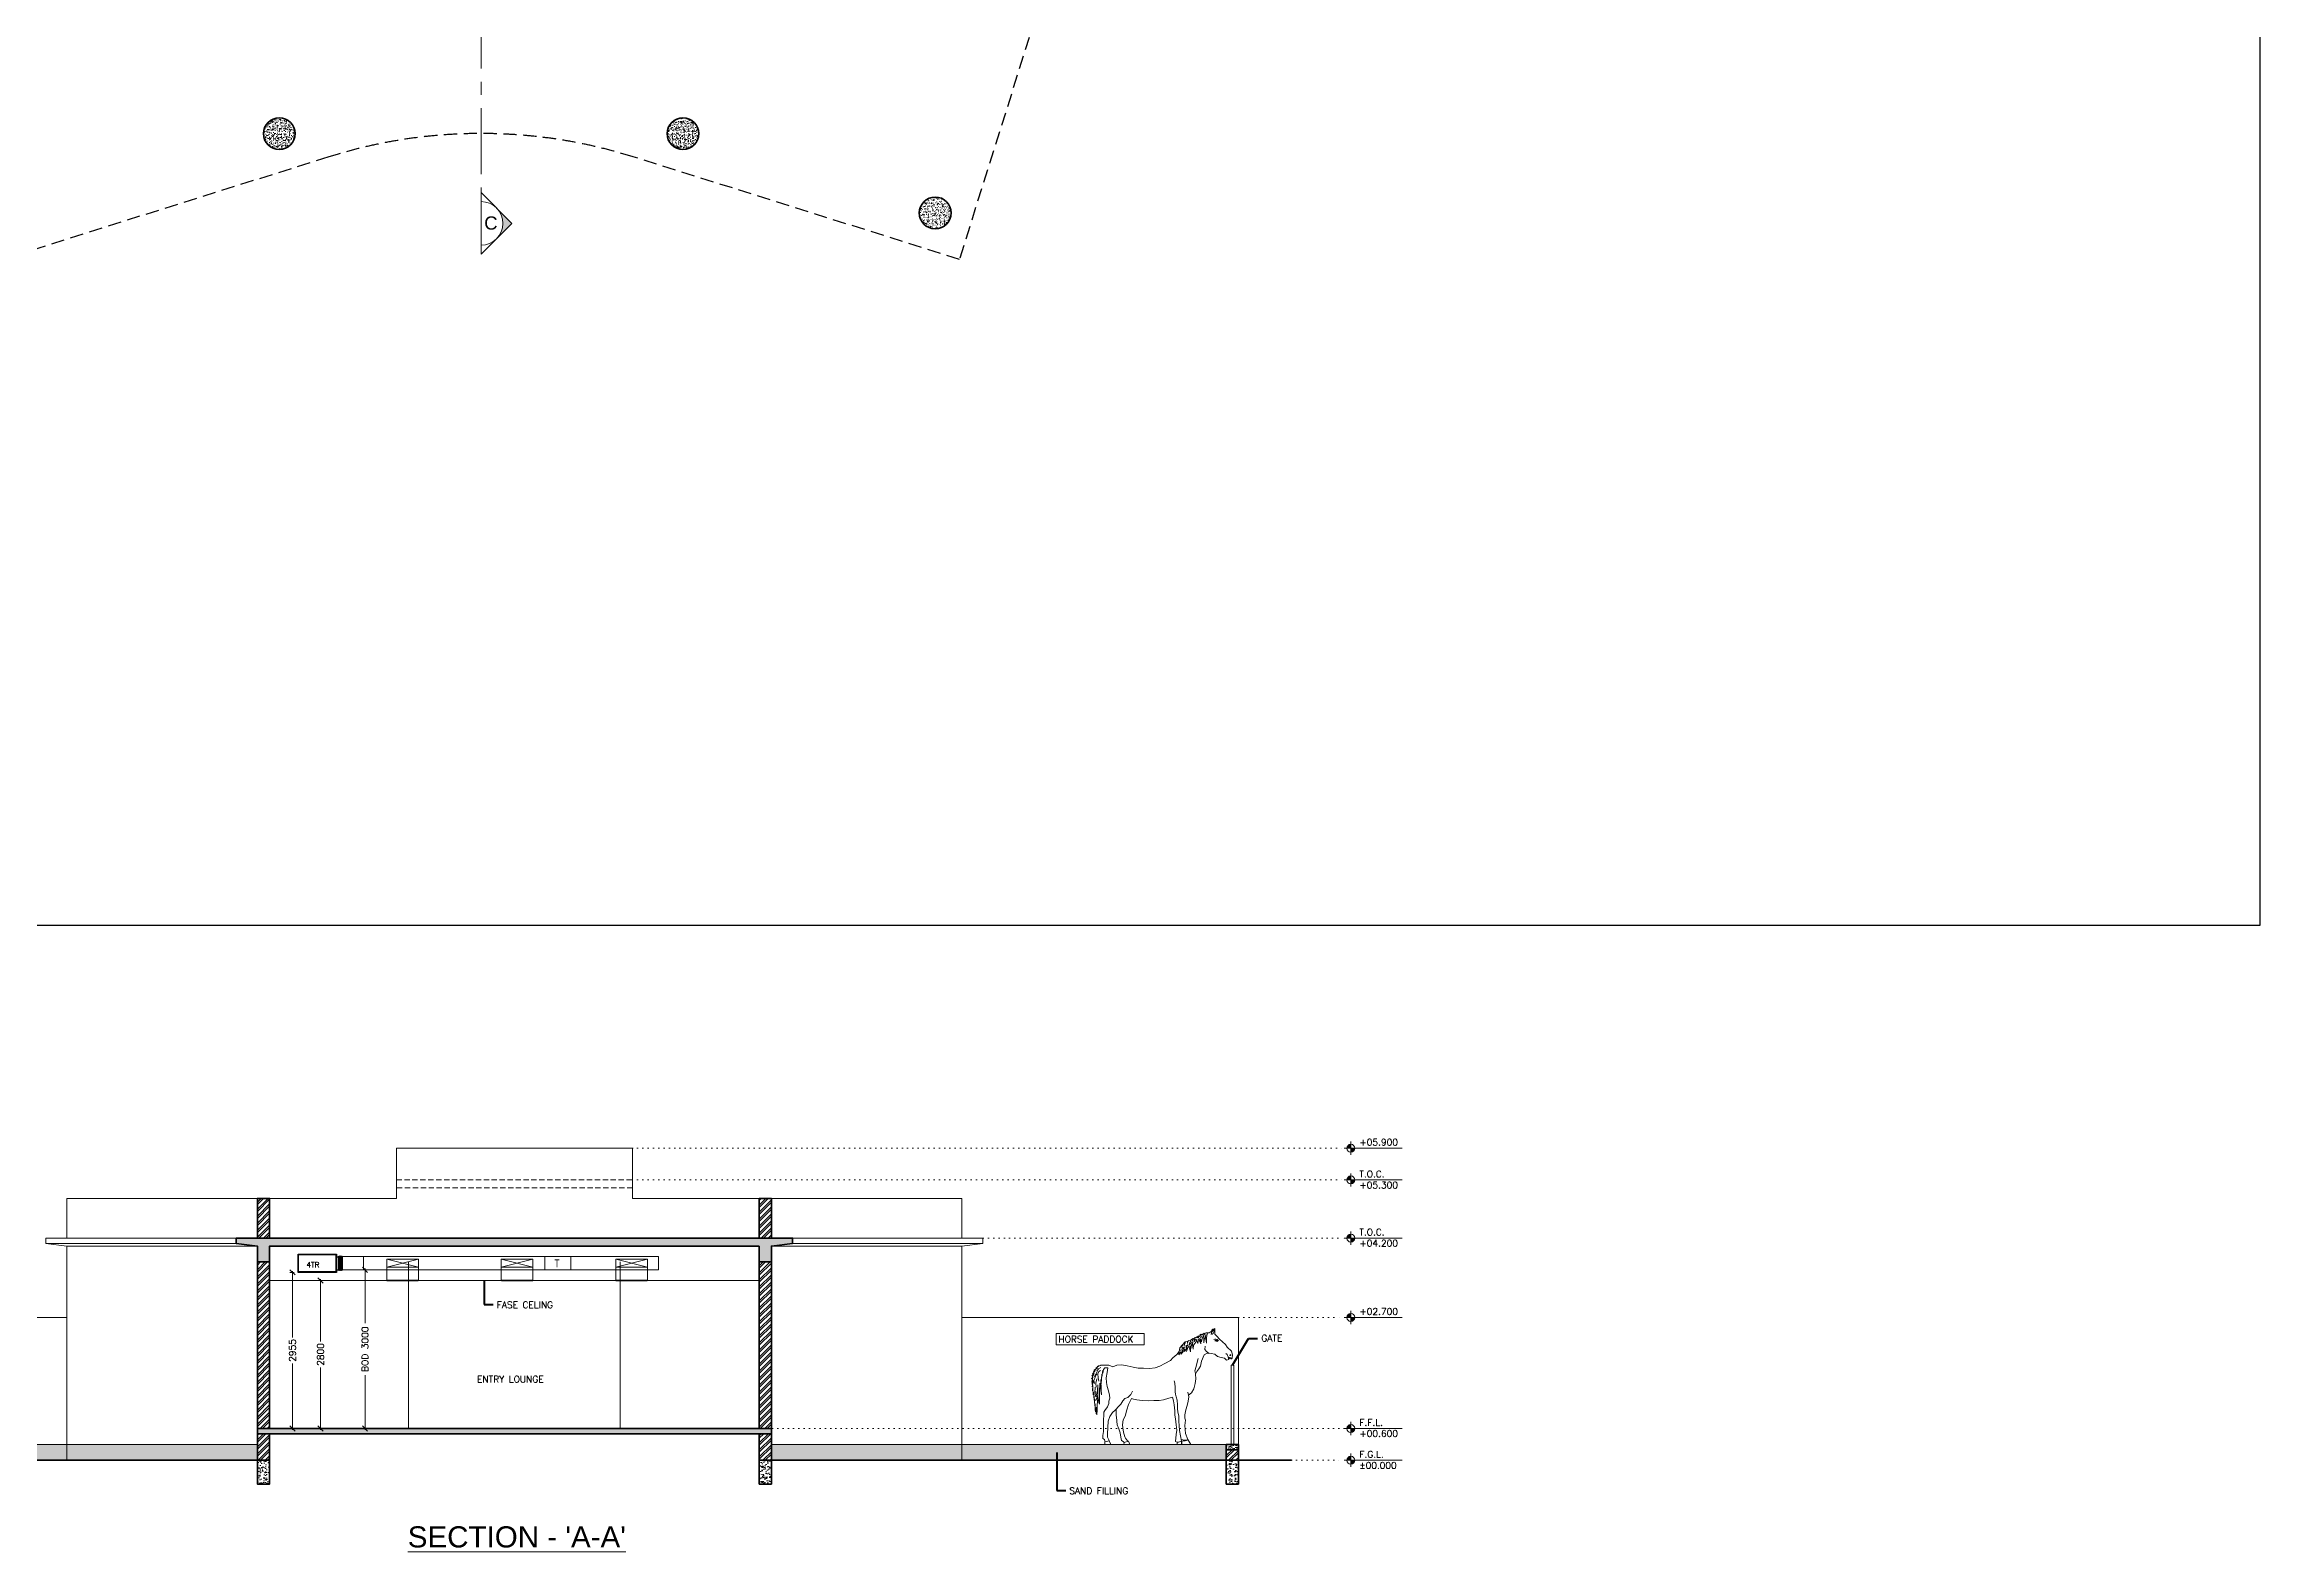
# Model space of a CAD drawing. Header units: millimetres. Extents: x -154478 to 73967, y -24076 to 107303.
# Drawn here: x -59598 to -17712, y -24076 to 4425 of the extents above; entities that cross this region are included whole.
import ezdxf

# ---------------------------------------------------------------- set-up
doc = ezdxf.new("R2010")
doc.units = ezdxf.units.MM
doc.header["$MEASUREMENT"] = 0
doc.header["$PDSIZE"] = -25
for name, pattern in [('CENTERX2', [4, 2.5, -0.5, 0.5, -0.5]), ('DASHED', [0.75, 0.5, -0.25]), ('DOT', [0.25, 0, -0.25])]:
    doc.linetypes.add(name, pattern=pattern)
for name, color, linetype, lineweight in [('CA-ANNO-DIMS', 8, 'Continuous', 15), ('CA-ANNO-TEXT', 8, 'Continuous', 20), ('CA-COLUMN', 8, 'Continuous', 35), ('CA-ELEVATION', 8, 'Continuous', 15), ('CA-FLOR', 8, 'Continuous', 18), ('CA-HATCH', 8, 'Continuous', 5), ('CA-WALL-EXTR', 8, 'Continuous', 35), ('Human & Animal', 42, 'Continuous', 0), ('M-EQPM', 150, 'Continuous', 30), ('M_SUPPLY DUCT', 5, 'Continuous', 9), ('Railing', 8, 'Continuous', 15)]:
    doc.layers.add(name, color=color, linetype=linetype, lineweight=lineweight)
for name, color, linetype in [('E_LEGEND', 10, 'Continuous'), ('RCP', 5, 'Continuous'), ('Tital_BLock', 7, 'Continuous')]:
    doc.layers.add(name, color=color, linetype=linetype)
doc.styles.add('FIRE TEXT', font='swisscl.ttf')
doc.styles.add('ISO STANDARD', font='simplex.shx')
doc.dimstyles.new('ISO STANDARD', dxfattribs={"dimscale": 100, "dimtxt": 1.25, "dimasz": 1, "dimexe": 0.5, "dimexo": 0.75, "dimgap": 0.25, "dimtad": 0, "dimzin": 9, "dimdsep": 46, "dimtxsty": 'ISO STANDARD', "dimblk": 'OBLIQUE', "dimcen": 0.09, "dimdle": 0.25, "dimclrd": 256, "dimclre": 256, "dimclrt": 256, "dimadec": 0, "dimazin": 2, "dimtfac": 0.09, "dimtofl": 0, "dimtmove": 2, "dimatfit": 0, "dimfxl": 187.5, "dimtolj": 1, "dimtzin": 0, "dimlwd": 9, "dimlwe": 9, "dimarcsym": 2})
pattern_1 = [(37.5, (-68164.4, -83457.89), (-1.8898, 57.804713), [0, -45.6, 0, -51, 0, -48.75]), (7.5, (-68164.4, -83457.89), (53.0933, 84.66438), [0, -24.6, 0, -41.1, 0, -15.75]), (327.5, (-68201.3, -83457.89), (93.424256, 0.16977), [0, -15, 0, -54, 0, -70.5]), (317.5, (-68201.3, -83457.89), (90.1838, 26.33027), [0, -7.5, 0, -35.4, 0, -40.5])]
pattern_2 = [(45, (-68794.4, -83457.89), (-66.29126, 66.29126), []), (45, (-68750.2, -83457.89), (-66.29126, 66.29126), [])]
pattern_3 = [(45, (-70794.4, -83457.89), (-66.29126, 66.29126), []), (45, (-70750.2, -83457.89), (-66.29126, 66.29126), [])]
pattern_4 = [(50, (-70794.4, -83357.89), (143.45204, -12.55043), [15, -165]), (355, (-70794.4, -83357.89), (-27.75027, 150.43843), [12, -132]), (100.45144, (-70782.44, -83358.94), (115.70177, 137.888), [12.74804, -140.22842]), (46.1842, (-70794.4, -83317.9), (213.44827, -33.10386), [22.5, -247.5]), (96.63564, (-70776.61, -83320.65), (186.9324, 194.8237), [19.1221, -210.34275]), (351.18416, (-70794.4, -83317.9), (186.9324, 194.8237), [18, -198]), (21, (-70774.4, -83327.89), (119.3814, -80.52378), [15, -165]), (326, (-70774.4, -83327.89), (48.66307, 145.03), [12, -132]), (71.45144, (-70764.45, -83334.6), (168.04448, 64.50623), [12.74804, -140.22842]), (37.5, (-70794.4, -83357.89), (2.43197, 66.57877), [0, -130.4, 0, -134, 0, -132.5]), (7.5, (-70794.4, -83357.89), (52.61391, 78.88234), [0, -76.4, 0, -127.4, 0, -50.5]), (327.5, (-70839, -83357.89), (106.764487, -4.510974), [0, -50, 0, -156, 0, -207]), (317.5, (-70859, -83357.89), (116.63723, 20.021), [0, -65, 0, -103.6, 0, -147])]
pattern_5 = [(45, (-69102.14, -28169.45), (-66.29126, 66.29126), []), (45, (-69057.94, -28169.45), (-66.29126, 66.29126), [])]

# ---------------------------------------------------------------- blocks, each defined once
blk = doc.blocks.new('C1 - 600 Dia.')
at = {"layer": 'CA-HATCH'}
h = blk.add_hatch(dxfattribs=at)
h.set_pattern_fill('AR-CONC', color=256, scale=15, style=0)
edge = h.paths.add_edge_path()
edge.add_arc((0, 0), 300, 0, 360)
at = {"layer": 'CA-COLUMN'}
blk.add_circle((0, 0), 300, dxfattribs=at)
blk = doc.blocks.new('LEVEL')
at = {"layer": 'CA-ANNO-TEXT'}
for points in [[(125, 75, 0.414214), (50, 0), (125, 0)], [(200, 0), (125, 0), (125, -75, 0.414214)]]:
    blk.add_hatch(color=256, dxfattribs=at).paths.add_polyline_path(points)
for p, q in [((0, 0), (1098, 0)), ((125, 125), (125, -125))]:
    blk.add_line(p, q, dxfattribs=at)
blk.add_circle((125, 0), 75, dxfattribs=at)
blk = doc.blocks.new('Hourse ELE')
at = {"layer": 'Human & Animal'}
for p, q in [((-183, 1809), (-191, 1767)), ((-155, 1837), (-160, 1795)), ((198, 2047), (181, 2017)), ((278, 2033), (281, 2080)), ((90, 1338), (90, 1330)), ((713, 1646), (708, 1651)), ((720, 1606), (708, 1651)), ((729, 1643), (781, 1628)), ((-1620, 51), (-1543, 67)), ((-1262, 37), (-1182, 60)), ((-252, 44), (-237, 43))]:
    blk.add_line(p, q, dxfattribs=at)
for points in [[(-1772, 744), (-1761, 878), (-1768, 1023), (-1761, 1127), (-1758, 1040), (-1757, 913), (-1740, 791), (-1728, 758), (-1729, 854), (-1726, 989), (-1724, 1155), (-1715, 1116), (-1704, 1010), (-1690, 935), (-1698, 1034), (-1702, 1228), (-1695, 1143), (-1682, 1328), (-1681, 1269), (-1664, 1402), (-1663, 1347), (-1652, 1414), (-1625, 1450), (-1567, 1445), (-1582, 1358), (-1599, 1259), (-1597, 1168), (-1582, 1093), (-1560, 1010), (-1540, 931), (-1535, 872), (-1551, 819), (-1551, 776), (-1575, 708), (-1625, 643), (-1647, 610), (-1646, 581), (-1649, 441), (-1653, 288), (-1654, 242), (-1665, 170), (-1665, 109), (-1633, 90), (-1628, 58), (-1620, 51), (-1626, 50), (-1624, 0), (-1513, 0), (-1543, 67), (-1552, 85), (-1576, 138), (-1576, 201), (-1566, 441), (-1532, 525), (-1485, 602), (-1433, 647), (-1414, 668), (-1412, 547), (-1409, 512), (-1393, 367), (-1363, 294), (-1337, 219), (-1324, 134), (-1314, 76), (-1281, 54), (-1262, 37), (-1262, 37), (-1268, 0), (-1153, 0), (-1182, 60), (-1199, 69), (-1236, 117), (-1251, 141), (-1277, 230), (-1287, 316), (-1294, 373), (-1278, 463), (-1243, 534), (-1208, 654), (-1179, 755), (-1121, 868), (-1085, 856), (-1021, 843), (-918, 829), (-792, 822), (-699, 829), (-597, 829), (-517, 845), (-416, 872), (-345, 895), (-327, 822), (-315, 747), (-301, 637), (-304, 553), (-293, 483), (-275, 373), (-266, 267), (-276, 190), (-289, 56), (-275, 46), (-252, 44), (-265, 0), (-180, 0), (-179, 59), (-173, 63), (-173, 0), (0, 0), (-56, 93), (-56, 93), (-103, 205), (-115, 358), (-103, 456), (-112, 499), (-116, 558), (-98, 656), (-71, 733), (-53, 819), (-41, 900), (-46, 932), (12, 972), (55, 1048), (84, 1151), (94, 1242), (90, 1330), (113, 1380), (150, 1430), (180, 1479), (204, 1573), (252, 1692), (306, 1724), (383, 1718), (456, 1705), (502, 1664), (573, 1646), (633, 1632), (671, 1593), (720, 1606), (725, 1619), (720, 1629), (713, 1646), (717, 1642), (732, 1632), (744, 1625), (757, 1620), (770, 1617), (781, 1628), (790, 1695), (767, 1763), (689, 1837), (652, 1886), (599, 1942), (540, 1991), (488, 2044), (452, 2085), (455, 2163), (455, 2193), (449, 2188), (417, 2176), (394, 2159), (383, 2135), (366, 2119), (345, 2111), (320, 2111), (286, 2110), (271, 2104), (254, 2080), (254, 2103), (224, 2083), (210, 2065), (212, 2086), (185, 2067), (187, 2084), (168, 2064), (181, 2067), (150, 2035), (145, 2015), (144, 2054), (119, 2014), (123, 2039), (90, 2017), (78, 2022), (51, 1998), (39, 1977), (31, 1953), (36, 2005), (4, 1977), (-9, 1959), (-43, 1962), (-52, 1949), (-109, 1937), (-160, 1880), (-207, 1828), (-220, 1755), (-266, 1697), (-339, 1637), (-384, 1586), (-493, 1530), (-586, 1477), (-675, 1450), (-781, 1436), (-897, 1440), (-995, 1439), (-1091, 1463), (-1202, 1486), (-1304, 1502), (-1400, 1500), (-1475, 1467), (-1553, 1496), (-1644, 1497), (-1710, 1498), (-1706, 1489), (-1747, 1486), (-1773, 1469), (-1734, 1476), (-1798, 1450), (-1767, 1450), (-1829, 1404), (-1796, 1420), (-1843, 1376), (-1808, 1397), (-1862, 1327), (-1831, 1353), (-1870, 1290), (-1834, 1323), (-1881, 1238), (-1855, 1269), (-1872, 1177), (-1857, 1224), (-1868, 1130), (-1844, 1210), (-1866, 1090), (-1854, 1116), (-1863, 1015), (-1854, 1062), (-1847, 937), (-1844, 987), (-1831, 836), (-1831, 910), (-1817, 727), (-1811, 769), (-1811, 642), (-1802, 698), (-1804, 613), (-1794, 674), (-1793, 576), (-1785, 706), (-1780, 556), (-1772, 651), (-1769, 756)], [(503, 1952), (473, 1972), (454, 1955), (495, 1943)], [(741, 1702), (757, 1691), (753, 1683), (739, 1679), (734, 1689)]]:
    blk.add_lwpolyline(points, close=True, dxfattribs=at)
for points in [[(317, 2110), (297, 2023), (297, 2006), (295, 1916), (278, 2033), (262, 2011), (252, 1978), (246, 1920), (242, 2035), (246, 2071), (226, 2033), (207, 1979), (200, 1938), (182, 1999), (183, 1956), (188, 1902), (165, 1961), (156, 2008), (146, 1980), (137, 1952), (133, 1905), (114, 1959), (110, 1988), (95, 1934), (73, 1905), (52, 1876), (42, 1800), (32, 1888), (38, 1937), (9, 1884), (7, 1836), (-6, 1795), (-5, 1751), (-39, 1861), (-62, 1811), (-82, 1758), (-78, 1787), (-72, 1835), (-123, 1755), (-119, 1808), (-156, 1725), (-158, 1780), (-183, 1700), (-192, 1750), (-227, 1694), (-220, 1755)], [(449, 2188), (408, 2153), (388, 2115), (381, 2081)], [(439, 2165), (422, 2147), (404, 2135), (393, 2113), (391, 2093), (400, 2084), (420, 2094), (429, 2109), (438, 2133), (438, 2156), (439, 2169)], [(-144, 1884), (-169, 1855), (-173, 1829)], [(-118, 1847), (-141, 1811), (-139, 1792)], [(-102, 1928), (-121, 1903), (-118, 1869)], [(-52, 1888), (-85, 1843), (-91, 1824), (-86, 1878)], [(-52, 1949), (-62, 1933), (-66, 1907)], [(9, 1942), (-24, 1883), (-23, 1925)], [(-9, 1959), (-12, 1956), (-10, 1937)], [(-12, 1871), (-7, 1832), (-6, 1795)], [(92, 1996), (60, 1939), (71, 1996)], [(270, 1856), (264, 1797), (293, 1756), (343, 1721)], [(520, 1957), (497, 1983), (475, 1991), (454, 1987), (434, 1986)], [(707, 1656), (695, 1682), (685, 1702), (664, 1717), (660, 1721)], [(-1801, 1286), (-1835, 1206), (-1823, 1154)], [(-1772, 1369), (-1825, 1284), (-1777, 1330)], [(-1704, 1456), (-1749, 1430), (-1781, 1385)], [(-1711, 1396), (-1742, 1380), (-1760, 1334), (-1750, 1256), (-1739, 1196)], [(90, 1338), (73, 1390), (98, 1472), (121, 1557), (141, 1623)], [(708, 1651), (707, 1658), (729, 1643)], [(-1811, 1079), (-1818, 968), (-1799, 902)], [(-1795, 998), (-1772, 879), (-1806, 829)], [(-1780, 1240), (-1799, 1156), (-1789, 1084)], [(-1105, 1005), (-1136, 946), (-1189, 888), (-1251, 865), (-1286, 822), (-1324, 763), (-1377, 709), (-1414, 668)], [(-315, 1201), (-302, 1157), (-299, 1073), (-297, 996), (-288, 947), (-277, 897), (-259, 836), (-252, 749), (-251, 681), (-249, 612), (-227, 541), (-225, 438), (-219, 353), (-216, 265), (-179, 59)], [(-46, 932), (-55, 989)], [(-237, 43), (-179, 59)], [(-56, 93), (-87, 83), (-150, 84), (-186, 94)], [(-181, 65), (-171, 63), (-143, 67), (-107, 70), (-84, 74), (-52, 87)]]:
    blk.add_lwpolyline(points, dxfattribs=at)
blk = doc.blocks.new('_Oblique')
at = {"color": 0, "linetype": 'ByBlock', "lineweight": -2}
blk.add_line((-0.5, -0.5), (0.5, 0.5), dxfattribs=at)
blk = doc.blocks.new('*D33')
at = {"layer": 'CA-ANNO-DIMS', "lineweight": 9, "transparency": 16777216}
for p, q in [((-54634, -18947), (-54325, -18947)), ((-54375, -18922), (-54375, -20102)), ((-54375, -21772), (-54375, -20592)), ((-54634, -21747), (-54325, -21747))]:
    blk.add_line(p, q, dxfattribs=at)
at = {"layer": 'Defpoints', "color": 0, "transparency": 16777216}
for p in [(-54709, -18947), (-54709, -21747), (-54375, -21747)]:
    blk.add_point(p, dxfattribs=at)
at = {"layer": 'CA-ANNO-DIMS', "lineweight": 9, "transparency": 16777216, "xscale": 100, "yscale": 100, "zscale": 100}
for p, rotation in [((-54375, -18947), 90), ((-54375, -21747), 270)]:
    blk.add_blockref('_Oblique', p, dxfattribs=dict(at, rotation=rotation))
at = {"layer": 'CA-ANNO-DIMS', "transparency": 16777216, "insert": (-54375, -20347), "char_height": 125, "attachment_point": 5, "rotation": 90, "style": 'ISO STANDARD'}
blk.add_mtext('\\A1;2800', dxfattribs=at)
blk = doc.blocks.new('aerro')
at = {"layer": 'CA-ANNO-TEXT', "ltscale": 350}
blk.add_hatch(color=256, dxfattribs=at).paths.add_polyline_path([(192253, 36769), (192041, 36557), (192253, 36345, -0.414214)])
blk.add_line((192465, 36133), (192465, 36981), dxfattribs=at)
blk.add_lwpolyline([(192465, 36981), (192041, 36557), (192465, 36133)], dxfattribs=at)
blk.add_arc((192465, 36557), 300, 90, 270, dxfattribs=at)
blk = doc.blocks.new('*D122')
at = {"layer": 'Defpoints', "color": 0, "transparency": 16777216}
for p in [(-53674, -18747), (-53674, -21747), (-53535, -21747)]:
    blk.add_point(p, dxfattribs=at)
at = {"layer": 'M_SUPPLY DUCT', "lineweight": 9, "transparency": 16777216}
for p, q in [((-53599, -18747), (-53485, -18747)), ((-53535, -18722), (-53535, -19755)), ((-53535, -21772), (-53535, -20739)), ((-53599, -21747), (-53485, -21747))]:
    blk.add_line(p, q, dxfattribs=at)
at = {"layer": 'M_SUPPLY DUCT', "lineweight": 9, "transparency": 16777216, "xscale": 100, "yscale": 100, "zscale": 100}
for p, rotation in [((-53535, -18747), 90), ((-53535, -21747), 270)]:
    blk.add_blockref('_Oblique', p, dxfattribs=dict(at, rotation=rotation))
at = {"layer": 'M_SUPPLY DUCT', "transparency": 16777216, "insert": (-53535, -20247), "char_height": 125, "attachment_point": 5, "rotation": 90, "style": 'ISO STANDARD'}
blk.add_mtext('\\A1;BOD 3000', dxfattribs=at)
blk = doc.blocks.new('*D123')
at = {"layer": 'Defpoints', "color": 0, "transparency": 16777216}
for p in [(-54799, -18794), (-54907, -21747), (-54799, -21747)]:
    blk.add_point(p, dxfattribs=at)
at = {"layer": 'M_SUPPLY DUCT', "lineweight": 9, "transparency": 16777216}
for p, q in [((-54874, -18794), (-54957, -18794)), ((-54907, -18769), (-54907, -20025)), ((-54907, -21772), (-54907, -20516)), ((-54874, -21747), (-54957, -21747))]:
    blk.add_line(p, q, dxfattribs=at)
at = {"layer": 'M_SUPPLY DUCT', "lineweight": 9, "transparency": 16777216, "xscale": 100, "yscale": 100, "zscale": 100}
for p, rotation in [((-54907, -18794), 90), ((-54907, -21747), 270)]:
    blk.add_blockref('_Oblique', p, dxfattribs=dict(at, rotation=rotation))
at = {"layer": 'M_SUPPLY DUCT', "transparency": 16777216, "insert": (-54907, -20271), "char_height": 125, "attachment_point": 5, "rotation": 90, "style": 'ISO STANDARD'}
blk.add_mtext('\\A1;2955', dxfattribs=at)

msp = doc.modelspace()

# ---------------------------------------------------------------- hatches: boundary and pattern name
at = {"layer": 'CA-HATCH', "transparency": 33554687}
h = msp.add_hatch(dxfattribs=at)
h.set_pattern_fill('ANSI32', color=256, scale=250)
h.set_pattern_definition(pattern_2)
h.paths.add_polyline_path([(-55340.445, -17396.93), (-55570.445, -17396.93), (-55570.445, -18146.93), (-55340.445, -18146.93)])
h = msp.add_hatch(dxfattribs=at)
h.set_pattern_fill('ANSI32', color=256, scale=250)
h.set_pattern_definition(pattern_2)
h.paths.add_polyline_path([(-46080.445, -17396.93), (-45850.445, -17396.93), (-45850.445, -18146.93), (-46080.445, -18146.93)])
h = msp.add_hatch(dxfattribs=at)
h.set_pattern_fill('AR-CONC', color=256, scale=20)
h.set_pattern_definition([(50, (630, -84725.27), (143.45204, -12.55043), [15, -165]), (355, (630, -84725.27), (-27.75027, 150.43843), [12, -132]), (100.45144, (641.95, -84726.31), (115.70177, 137.888), [12.74804, -140.22842]), (46.1842, (630, -84685.27), (213.44827, -33.10386), [22.5, -247.5]), (96.63564, (647.79, -84688.03), (186.9324, 194.8237), [19.12207, -210.34275]), (351.18416, (630, -84685.27), (186.9324, 194.8237), [18, -198]), (21, (650, -84695.27), (119.38141, -80.52378), [15, -165]), (326, (650, -84695.27), (48.66307, 145.03), [12, -132]), (71.45144, (659.95, -84701.98), (168.04448, 64.50623), [12.74804, -140.22842]), (37.5, (630, -84725.27), (2.43197, 66.57877), [0, -130.4, 0, -134, 0, -132.5]), (7.5, (630, -84725.27), (52.61391, 78.88234), [0, -76.4, 0, -127.4, 0, -50.5]), (327.5, (585.4, -84725.27), (106.764487, -4.510974), [0, -50, 0, -156, 0, -207]), (317.5, (565.4, -84725.27), (116.63723, 20.021), [0, -65, 0, -103.6, 0, -147])])
h.paths.add_polyline_path([(-46080.445, -18296.93), (-46080.445, -18596.93), (-45850.445, -18596.93), (-45850.445, -18296.93), (-45450.445, -18246.93), (-45450.445, -18146.93), (-55970.445, -18146.93), (-55970.445, -18246.93), (-55570.445, -18296.93), (-55570.445, -18596.93), (-55340.445, -18596.93), (-55340.445, -18296.93)])
h = msp.add_hatch(dxfattribs=at)
h.set_pattern_fill('ANSI32', color=256, scale=250)
h.set_pattern_definition(pattern_5)
h.paths.add_polyline_path([(-55570.445, -18596.93), (-55570.445, -21746.93), (-55340.445, -21746.93), (-55340.445, -18596.93)])
h = msp.add_hatch(dxfattribs=at)
h.set_pattern_fill('ANSI32', color=256, scale=250)
h.set_pattern_definition(pattern_5)
h.paths.add_polyline_path([(-45850.445, -18596.93), (-45850.445, -21746.93), (-46080.445, -21746.93), (-46080.445, -18596.93)])
h = msp.add_hatch(dxfattribs=at)
h.set_pattern_fill('AR-CONC', color=256, scale=20)
h.set_pattern_definition([(50, (-68164.4, -83457.89), (143.45204, -12.55043), [15, -165]), (355, (-68164.4, -83457.89), (-27.75027, 150.43843), [12, -132]), (100.45144, (-68152.44, -83458.94), (115.70177, 137.888), [12.74804, -140.22842]), (46.1842, (-68164.4, -83417.9), (213.44827, -33.10386), [22.5, -247.5]), (96.63564, (-68146.61, -83420.65), (186.9324, 194.8237), [19.1221, -210.34275]), (351.18416, (-68164.4, -83417.9), (186.9324, 194.8237), [18, -198]), (21, (-68144.4, -83427.89), (119.3814, -80.52378), [15, -165]), (326, (-68144.4, -83427.89), (48.66307, 145.03), [12, -132]), (71.45144, (-68134.45, -83434.6), (168.04448, 64.50623), [12.74804, -140.22842]), (37.5, (-68164.4, -83457.89), (2.43197, 66.57877), [0, -130.4, 0, -134, 0, -132.5]), (7.5, (-68164.4, -83457.89), (52.61391, 78.88234), [0, -76.4, 0, -127.4, 0, -50.5]), (327.5, (-68209, -83457.89), (106.764487, -4.510974), [0, -50, 0, -156, 0, -207]), (317.5, (-68229, -83457.89), (116.63723, 20.021), [0, -65, 0, -103.6, 0, -147])])
h.paths.add_polyline_path([(-55570.445, -21746.93), (-45850.445, -21746.93), (-45850.445, -21846.93), (-55570.445, -21846.93)])
h = msp.add_hatch(dxfattribs=at)
h.set_pattern_fill('AR-SAND', color=256, scale=30)
h.set_pattern_definition(pattern_1)
h.paths.add_polyline_path([(-55570.445, -22046.93), (-64170.445, -22046.93), (-64170.445, -22346.93), (-55570.445, -22346.93)])
h = msp.add_hatch(dxfattribs=at)
h.set_pattern_fill('ANSI32', color=256, scale=250)
h.set_pattern_definition(pattern_3)
h.paths.add_polyline_path([(-55570.445, -21846.93), (-55570.445, -22346.93), (-55340.445, -22346.93), (-55340.445, -21846.93)])
h = msp.add_hatch(dxfattribs=at)
h.set_pattern_fill('ANSI32', color=256, scale=250)
h.set_pattern_definition(pattern_3)
h.paths.add_polyline_path([(-45850.445, -21846.93), (-45850.445, -22346.93), (-46080.445, -22346.93), (-46080.445, -21846.93)])
h = msp.add_hatch(dxfattribs=at)
h.set_pattern_fill('AR-SAND', color=256, scale=30)
h.set_pattern_definition(pattern_1)
h.paths.add_polyline_path([(-45850.445, -22046.93), (-37250.445, -22046.93), (-37250.445, -22346.93), (-45850.445, -22346.93)])
h = msp.add_hatch(dxfattribs=at)
h.set_pattern_fill('AR-CONC', color=256, scale=20)
h.set_pattern_definition([(50, (-73394.4, -83757.89), (143.45204, -12.55043), [15, -165]), (355, (-73394.4, -83757.89), (-27.75027, 150.43843), [12, -132]), (100.45144, (-73382.44, -83758.94), (115.70177, 137.888), [12.74804, -140.22842]), (46.1842, (-73394.4, -83717.9), (213.44827, -33.10386), [22.5, -247.5]), (96.63564, (-73376.61, -83720.65), (186.9324, 194.8237), [19.1221, -210.34275]), (351.18416, (-73394.4, -83717.9), (186.9324, 194.8237), [18, -198]), (21, (-73374.4, -83727.89), (119.38141, -80.52378), [15, -165]), (326, (-73374.4, -83727.89), (48.66307, 145.03), [12, -132]), (71.45144, (-73364.45, -83734.6), (168.04448, 64.50623), [12.74804, -140.22842]), (37.5, (-73394.4, -83757.89), (2.43197, 66.57877), [0, -130.4, 0, -134, 0, -132.5]), (7.5, (-73394.4, -83757.89), (52.61391, 78.88234), [0, -76.4, 0, -127.4, 0, -50.5]), (327.5, (-73439, -83757.89), (106.764487, -4.510974), [0, -50, 0, -156, 0, -207]), (317.5, (-73459, -83757.89), (116.63723, 20.021), [0, -65, 0, -103.6, 0, -147])])
h.paths.add_polyline_path([(-37020.445, -22046.93), (-37250.445, -22046.93), (-37250.445, -22146.93), (-37020.445, -22146.93)])
h = msp.add_hatch(dxfattribs=at)
h.set_pattern_fill('ANSI32', color=256, scale=250)
h.set_pattern_definition([(45, (-79624.4, -83457.89), (-66.29126, 66.29126), []), (45, (-79580.2, -83457.89), (-66.29126, 66.29126), [])])
h.paths.add_polyline_path([(-37020.445, -22146.93), (-37020.445, -22346.93), (-37250.445, -22346.93), (-37250.445, -22146.93)])
h = msp.add_hatch(dxfattribs=at)
h.set_pattern_fill('AR-CONC', color=256, scale=20)
h.set_pattern_definition(pattern_4)
h.paths.add_polyline_path([(-55570.445, -22346.93), (-55340.445, -22346.93), (-55340.445, -22796.93), (-55570.445, -22796.93)])
h = msp.add_hatch(dxfattribs=at)
h.set_pattern_fill('AR-CONC', color=256, scale=20)
h.set_pattern_definition(pattern_4)
h.paths.add_polyline_path([(-45850.445, -22346.93), (-46080.445, -22346.93), (-46080.445, -22796.93), (-45850.445, -22796.93)])
h = msp.add_hatch(dxfattribs=at)
h.set_pattern_fill('AR-CONC', color=256, scale=20)
h.set_pattern_definition([(50, (-68164.4, -83357.89), (143.45204, -12.55043), [15, -165]), (355, (-68164.4, -83357.89), (-27.75027, 150.43843), [12, -132]), (100.45144, (-68152.44, -83358.94), (115.70177, 137.888), [12.74804, -140.22842]), (46.1842, (-68164.4, -83317.9), (213.44827, -33.10386), [22.5, -247.5]), (96.63564, (-68146.61, -83320.65), (186.9324, 194.8237), [19.1221, -210.34275]), (351.18416, (-68164.4, -83317.9), (186.9324, 194.8237), [18, -198]), (21, (-68144.4, -83327.89), (119.38141, -80.52378), [15, -165]), (326, (-68144.4, -83327.89), (48.66307, 145.03), [12, -132]), (71.45144, (-68134.45, -83334.6), (168.04448, 64.50623), [12.74804, -140.22842]), (37.5, (-68164.4, -83357.89), (2.43197, 66.57877), [0, -130.4, 0, -134, 0, -132.5]), (7.5, (-68164.4, -83357.89), (52.61391, 78.88234), [0, -76.4, 0, -127.4, 0, -50.5]), (327.5, (-68209, -83357.89), (106.764487, -4.510974), [0, -50, 0, -156, 0, -207]), (317.5, (-68229, -83357.89), (116.63723, 20.021), [0, -65, 0, -103.6, 0, -147])])
h.paths.add_polyline_path([(-37020.445, -22346.93), (-37250.445, -22346.93), (-37250.445, -22796.93), (-37020.445, -22796.93)])

# ---------------------------------------------------------------- linework, layer by layer
at = {"color": 2}
msp.add_lwpolyline([(-53965.736, -18500.366), (-53965.736, -18743.494)], dxfattribs=at)
at = {"layer": 'CA-ANNO-TEXT', "linetype": 'CENTERX2', "ltscale": 500}
msp.add_line((-51340.445, 57216.958), (-51340.445, 1622.346), dxfattribs=at)
at = {"layer": 'CA-ANNO-TEXT', "color": 8, "linetype": 'DOT', "ltscale": 400}
for p, q in [((-48480.445, -16446.93), (-35020.445, -16446.93)), ((-48480.785, -17046.93), (-35020.445, -17046.93)), ((-45450.445, -18146.93), (-35020.445, -18146.93)), ((-37020.445, -19646.93), (-35020.445, -19646.93)), ((-35020.445, -21746.93), (-48480.445, -21746.93)), ((-36020.445, -22346.93), (-35020.445, -22346.93))]:
    msp.add_line(p, q, dxfattribs=at)
at = {"layer": 'CA-ANNO-TEXT'}
msp.add_lwpolyline([(-38802.38, -20165.19), (-38802.38, -19952.69), (-40467.261, -19952.69), (-40467.261, -20165.19)], close=True, dxfattribs=at)
at = {"layer": 'CA-ELEVATION'}
for p, q in [((-52940.445, -16446.93), (-48480.445, -16446.93)), ((-55570.445, -17396.93), (-59170.445, -17396.93)), ((-59170.445, -18146.93), (-59170.445, -17396.93)), ((-55340.445, -17396.93), (-52940.445, -17396.93)), ((-46080.445, -17396.93), (-48480.445, -17396.93)), ((-45850.445, -17396.93), (-42250.445, -17396.93)), ((-42250.445, -18146.93), (-42250.445, -17396.93)), ((-55970.445, -18146.93), (-59570.445, -18146.93)), ((-59570.445, -18146.93), (-59570.445, -18246.93)), ((-55970.445, -18246.93), (-59570.445, -18246.93)), ((-59570.445, -18246.93), (-59170.445, -18296.93)), ((-59170.445, -22346.93), (-59170.445, -18296.93)), ((-55570.445, -18296.93), (-59170.445, -18296.93)), ((-45850.445, -18296.93), (-42250.445, -18296.93)), ((-45450.445, -18146.93), (-41850.445, -18146.93)), ((-45450.445, -18246.93), (-41850.445, -18246.93)), ((-41850.445, -18246.93), (-42250.445, -18296.93)), ((-42250.445, -22346.93), (-42250.445, -18296.93)), ((-41850.445, -18146.93), (-41850.445, -18246.93))]:
    msp.add_line(p, q, dxfattribs=at)
for points in [[(-52940.445, -17396.93), (-52940.445, -16446.93)], [(-48480.445, -16446.93), (-48480.445, -17396.93)], [(-52710.445, -18596.93), (-52710.445, -21746.93)], [(-48710.445, -18596.93), (-48710.445, -21746.93)], [(-64400.445, -22046.93), (-64400.445, -19646.93), (-59170.445, -19646.93)], [(-37020.445, -22046.93), (-37020.445, -19646.93), (-42250.445, -19646.93)]]:
    msp.add_lwpolyline(points, dxfattribs=at)
at = {"layer": 'CA-ELEVATION', "linetype": 'DASHED', "ltscale": 200}
msp.add_lwpolyline([(-52940.445, -17046.93), (-48480.445, -17046.93), (-48480.445, -17196.93), (-52940.445, -17196.93)], close=True, dxfattribs=at)
at = {"layer": 'CA-FLOR', "ltscale": 100}
for p, q in [((-55570.445, -22046.93), (-64170.445, -22046.93)), ((-45850.445, -22046.93), (-37250.445, -22046.93))]:
    msp.add_line(p, q, dxfattribs=at)
at = {"layer": 'CA-FLOR', "lineweight": 35, "ltscale": 100}
for points in [[(-46080.445, -18296.93), (-46080.445, -18596.93), (-45850.445, -18596.93), (-45850.445, -18296.93), (-45450.445, -18246.93), (-45450.445, -18146.93), (-55970.445, -18146.93), (-55970.445, -18246.93), (-55570.445, -18296.93), (-55570.445, -18596.93), (-55340.445, -18596.93), (-55340.445, -18296.93)], [(-55570.445, -21746.93), (-45850.445, -21746.93), (-45850.445, -21846.93), (-55570.445, -21846.93)], [(-37020.445, -22046.93), (-37250.445, -22046.93), (-37250.445, -22146.93), (-37020.445, -22146.93)], [(-55570.445, -22346.93), (-55340.445, -22346.93), (-55340.445, -22796.93), (-55570.445, -22796.93)], [(-45850.445, -22346.93), (-46080.445, -22346.93), (-46080.445, -22796.93), (-45850.445, -22796.93)], [(-37020.445, -22346.93), (-37250.445, -22346.93), (-37250.445, -22796.93), (-37020.445, -22796.93)]]:
    msp.add_lwpolyline(points, close=True, dxfattribs=at)
at = {"layer": 'CA-WALL-EXTR', "ltscale": 100}
for p, q in [((-55570.445, -22346.93), (-55570.445, -21846.93)), ((-55340.445, -22346.93), (-55340.445, -21846.93)), ((-46080.445, -22346.93), (-46080.445, -21846.93)), ((-45850.445, -22346.93), (-45850.445, -21846.93)), ((-37250.445, -22346.93), (-37250.445, -22146.93)), ((-37020.445, -22346.93), (-37020.445, -22146.93)), ((-65400.445, -22346.93), (-55570.445, -22346.93)), ((-36020.445, -22346.93), (-45850.445, -22346.93))]:
    msp.add_line(p, q, dxfattribs=at)
at = {"layer": 'CA-WALL-EXTR', "linetype": 'DASHED', "lineweight": 25, "ltscale": 500}
msp.add_lwpolyline([(-40078.008, 7418.973), (-42296.441, 359.33), (-48462.479, 2296.955, 0.153422377), (-54218.412, 2296.955), (-60384.45, 359.33), (-62602.882, 7418.973)], format="xyb", dxfattribs=at)
at = {"layer": 'CA-WALL-EXTR', "ltscale": 100}
for points in [[(-55570.445, -18146.93), (-55570.445, -17396.93), (-55340.445, -17396.93), (-55340.445, -18146.93)], [(-45850.445, -18146.93), (-45850.445, -17396.93), (-46080.445, -17396.93), (-46080.445, -18146.93)], [(-55570.445, -21746.93), (-55570.445, -18596.93)], [(-55340.445, -18596.93), (-55340.445, -21746.93)], [(-46080.445, -18596.93), (-46080.445, -21746.93)], [(-45850.445, -21746.93), (-45850.445, -18596.93)]]:
    msp.add_lwpolyline(points, dxfattribs=at)
at = {"layer": 'M-EQPM'}
for p, q in [((-54074.374, -18500.366), (-54037.803, -18500.366)), ((-54074.374, -18743.494), (-54037.803, -18743.494))]:
    msp.add_line(p, q, dxfattribs=at)
at = {"layer": 'M-EQPM', "ltscale": 1.5}
for points in [[(-54799.374, -18449.43), (-54074.374, -18449.43), (-54074.374, -18794.43), (-54799.374, -18794.43)], [(-54789.374, -18459.43), (-54084.374, -18459.43), (-54084.374, -18784.43), (-54789.374, -18784.43)]]:
    msp.add_lwpolyline(points, close=True, dxfattribs=at)
at = {"layer": 'M-EQPM'}
for points in [[(-54037.803, -18500.366), (-54029.763, -18484.053), (-54019.786, -18500.366)], [(-54037.803, -18500.366), (-54037.803, -18743.494)], [(-54037.803, -18743.494), (-54029.763, -18759.806), (-54019.786, -18743.494)], [(-54019.786, -18500.366), (-54011.746, -18484.053), (-54001.77, -18500.366)], [(-54019.786, -18500.366), (-54019.786, -18743.494)], [(-54019.786, -18743.494), (-54011.746, -18759.806), (-54001.77, -18743.494)], [(-54001.77, -18500.366), (-53993.729, -18484.053), (-53983.753, -18500.366)], [(-54001.77, -18500.366), (-54001.77, -18743.494)], [(-54001.77, -18743.494), (-53993.729, -18759.806), (-53983.753, -18743.494)], [(-53983.753, -18500.366), (-53975.712, -18484.053), (-53965.736, -18500.366)], [(-53983.753, -18500.366), (-53983.753, -18743.494)], [(-53983.753, -18743.494), (-53975.712, -18759.806), (-53965.736, -18743.494)], [(-53965.736, -18500.366), (-53965.736, -18743.494)]]:
    msp.add_lwpolyline(points, dxfattribs=at)
at = {"layer": 'M_SUPPLY DUCT', "color": 5}
for p, q in [((-53123.597, -18696.93), (-53123.597, -18946.93)), ((-52523.597, -18696.93), (-52523.597, -18946.93)), ((-50958.905, -18696.93), (-50958.905, -18946.93)), ((-50358.905, -18696.93), (-50358.905, -18946.93)), ((-48794.213, -18696.93), (-48794.213, -18946.93)), ((-48194.213, -18696.93), (-48194.213, -18946.93))]:
    msp.add_line(p, q, dxfattribs=at)
for points in [[(-53965.736, -18496.93), (-53561.487, -18496.93), (-53561.487, -18746.93), (-53965.736, -18743.494)], [(-53123.597, -18546.93), (-52523.597, -18546.93), (-52523.597, -18696.93), (-53123.597, -18696.93)], [(-50958.905, -18546.93), (-50358.905, -18546.93), (-50358.905, -18696.93), (-50958.905, -18696.93)], [(-50136.241, -18496.93), (-49645.524, -18496.93), (-49645.524, -18746.93), (-50136.241, -18746.93)], [(-48794.213, -18546.93), (-48194.213, -18546.93), (-48194.213, -18696.93), (-48794.213, -18696.93)]]:
    msp.add_lwpolyline(points, close=True, dxfattribs=at)
for points in [[(-53965.736, -18496.93), (-47984.678, -18496.93)], [(-53965.736, -18746.93), (-47984.678, -18746.93)], [(-53123.597, -18546.93), (-52523.597, -18696.93)], [(-52523.597, -18546.93), (-53123.597, -18696.93)], [(-50958.905, -18546.93), (-50358.905, -18696.93)], [(-50358.905, -18546.93), (-50958.905, -18696.93)], [(-48794.213, -18546.93), (-48194.213, -18696.93)], [(-48194.213, -18546.93), (-48794.213, -18696.93)], [(-47984.678, -18496.93), (-47984.678, -18746.93)]]:
    msp.add_lwpolyline(points, dxfattribs=at)
at = {"layer": 'M_SUPPLY DUCT', "color": 3, "const_width": 30}
for points in [[(-52523.597, -18946.93), (-53123.597, -18946.93)], [(-50358.905, -18946.93), (-50958.905, -18946.93)], [(-48194.213, -18946.93), (-48794.213, -18946.93)]]:
    msp.add_lwpolyline(points, dxfattribs=at)
at = {"layer": 'Railing'}
msp.add_lwpolyline([(-37160.445, -20546.93), (-37110.445, -20546.93), (-37110.445, -22046.93), (-37160.445, -22046.93)], close=True, dxfattribs=at)
at = {"layer": 'RCP', "const_width": 20}
msp.add_lwpolyline([(-46080.445, -18946.93), (-55340.445, -18946.93)], dxfattribs=at)
at = {"layer": 'Tital_BLock', "flags": 128}
msp.add_lwpolyline([(-80630.103, -12237.166), (-80630.103, 60849.066), (-17711.748, 60849.066), (-17711.748, -12237.166)], close=True, dxfattribs=at)

# ---------------------------------------------------------------- block references
at = {"layer": 'CA-ANNO-TEXT', "xscale": -1.37487631893416, "yscale": 1.37487631893416, "zscale": 1.37487631893416}
msp.add_blockref('aerro', (213275.031, -49222.45), dxfattribs=at)
at = {"layer": 'CA-ANNO-TEXT'}
for p in [(-35020.445, -16446.93), (-35020.445, -17046.93), (-35020.445, -18146.93), (-35020.445, -19646.93), (-35020.445, -21746.93), (-35020.445, -22346.93)]:
    msp.add_blockref('LEVEL', p, dxfattribs=at)
at = {"layer": 'CA-COLUMN', "xscale": -1, "rotation": 180}
msp.add_blockref('C1 - 600 Dia.', (-55156.469, 2735.927), dxfattribs=at)
at = {"layer": 'CA-COLUMN', "rotation": 180}
for p in [(-47524.422, 2735.927), (-42754.393, 1236.986)]:
    msp.add_blockref('C1 - 600 Dia.', p, dxfattribs=at)
at = {"layer": 'Human & Animal'}
msp.add_blockref('Hourse ELE', (-37920.055, -22046.93), dxfattribs=at)

# ---------------------------------------------------------------- texts
at = {"layer": 'CA-ANNO-TEXT', "style": 'ISO STANDARD'}
for s, insert, char_height, width, attachment_point in [('\\pxql;{\\fArial|b0|i0|c0|p34;C}', (-51281.13, 1171.2), 250, 235.95839, 1), ('+05.900', (-34733.78, -16272.159, -0.069), 125, 775.05952, 1), ('\\pxql;T.O.C.\\P+05.300', (-34733.78, -16872.159, -0.069), 125, 775.05952, 1), ('\\pxql;T.O.C.\\P+04.200', (-34733.78, -17972.159, -0.069), 125, 775.05952, 1), ('\\pxql; 4TR', (-54710.528, -18700.458, -470.1), 100, 901.89588, 7), ('FASE CELING', (-51044.784, -19345.633), 125, 1191.72619, 1), ('+02.700', (-34733.78, -19472.159, -0.069), 125, 775.05952, 1), ('\\pxql;HORSE PADDOCK', (-38846.13, -19996.44), 125, 1578.63095, 3), ('GATE', (-36191.32, -19975.726), 125, 441.72619, 3), ('ENTRY LOUNGE', (-51415.962, -20751.01), 125, 1406.0119, 1), ('\\pxql;F.F.L.\\P+00.600', (-34733.78, -21572.159, -0.069), 125, 775.05952, 1), ('F.G.L.\\P±00.000', (-34733.78, -22172.159, -0.069), 125, 775.05952, 1), ('SAND FILLING', (-40218.563, -22860.665), 125, 1245.29762, 1), ("{\\fArial|b0|i0|c0|p34;\\LSECTION - 'A-A'}", (-52727.075, -23595.654), 400, 4164.70941, 1)]:
    msp.add_mtext(s, dxfattribs=dict(at, insert=insert, char_height=char_height, width=width, attachment_point=attachment_point))
at = {"layer": 'E_LEGEND', "color": 0, "style": 'FIRE TEXT'}
msp.add_text('T', height=150, dxfattribs=at).set_placement((-49952.368, -18699.806))

# ---------------------------------------------------------------- dimensions: what is measured, and where the dimension line sits
at = {"layer": 'CA-ANNO-DIMS'}
dim = msp.add_linear_dim(base=(-54375.136, -21746.93), p1=(-54709.348, -18946.93), p2=(-54709.348, -21746.93), angle=90, dimstyle='ISO STANDARD', dxfattribs=at)
dim.commit()
dim.dimension.update_dxf_attribs({"geometry": '*D33', "text_midpoint": (-54375.136, -20346.93)})
at = {"layer": 'M_SUPPLY DUCT', "color": 5}
dim = msp.add_linear_dim(base=(-54907.460259046, -21746.929753248), p1=(-54799.373981876, -18794.429753247), p2=(-54799.373981876, -21746.929753248), angle=90, dimstyle='ISO STANDARD', override={"dimdec": 0, "dimrnd": 5}, dxfattribs=at)
dim.commit()
dim.dimension.update_dxf_attribs({"geometry": '*D123', "text_midpoint": (-54907.460259046, -20270.679753248)})
dim = msp.add_linear_dim(base=(-53534.787, -21746.93), p1=(-53674.347, -18746.93), p2=(-53674.347, -21746.93), angle=90, text='BOD <>', dimstyle='ISO STANDARD', override={"dimdec": 0, "dimrnd": 5}, dxfattribs=at)
dim.commit()
dim.dimension.update_dxf_attribs({"geometry": '*D122', "text_midpoint": (-53534.787, -20246.93)})

# ---------------------------------------------------------------- leaders
at = {"layer": 'CA-ANNO-TEXT'}
for points in [[(-51282.646, -18946.93), (-51282.646, -19404.408), (-51111.005, -19404.408)], [(-37135.445, -20546.93), (-36831.95, -20042.891), (-36660.309, -20042.891)], [(-40456.425, -22203.156), (-40456.425, -22919.441), (-40284.784, -22919.441)]]:
    msp.add_leader(points, dimstyle='ISO STANDARD', override={"dimgap": 0.1, "dimlwd": 65535}, dxfattribs=at)

doc.saveas('drawing.dxf')
